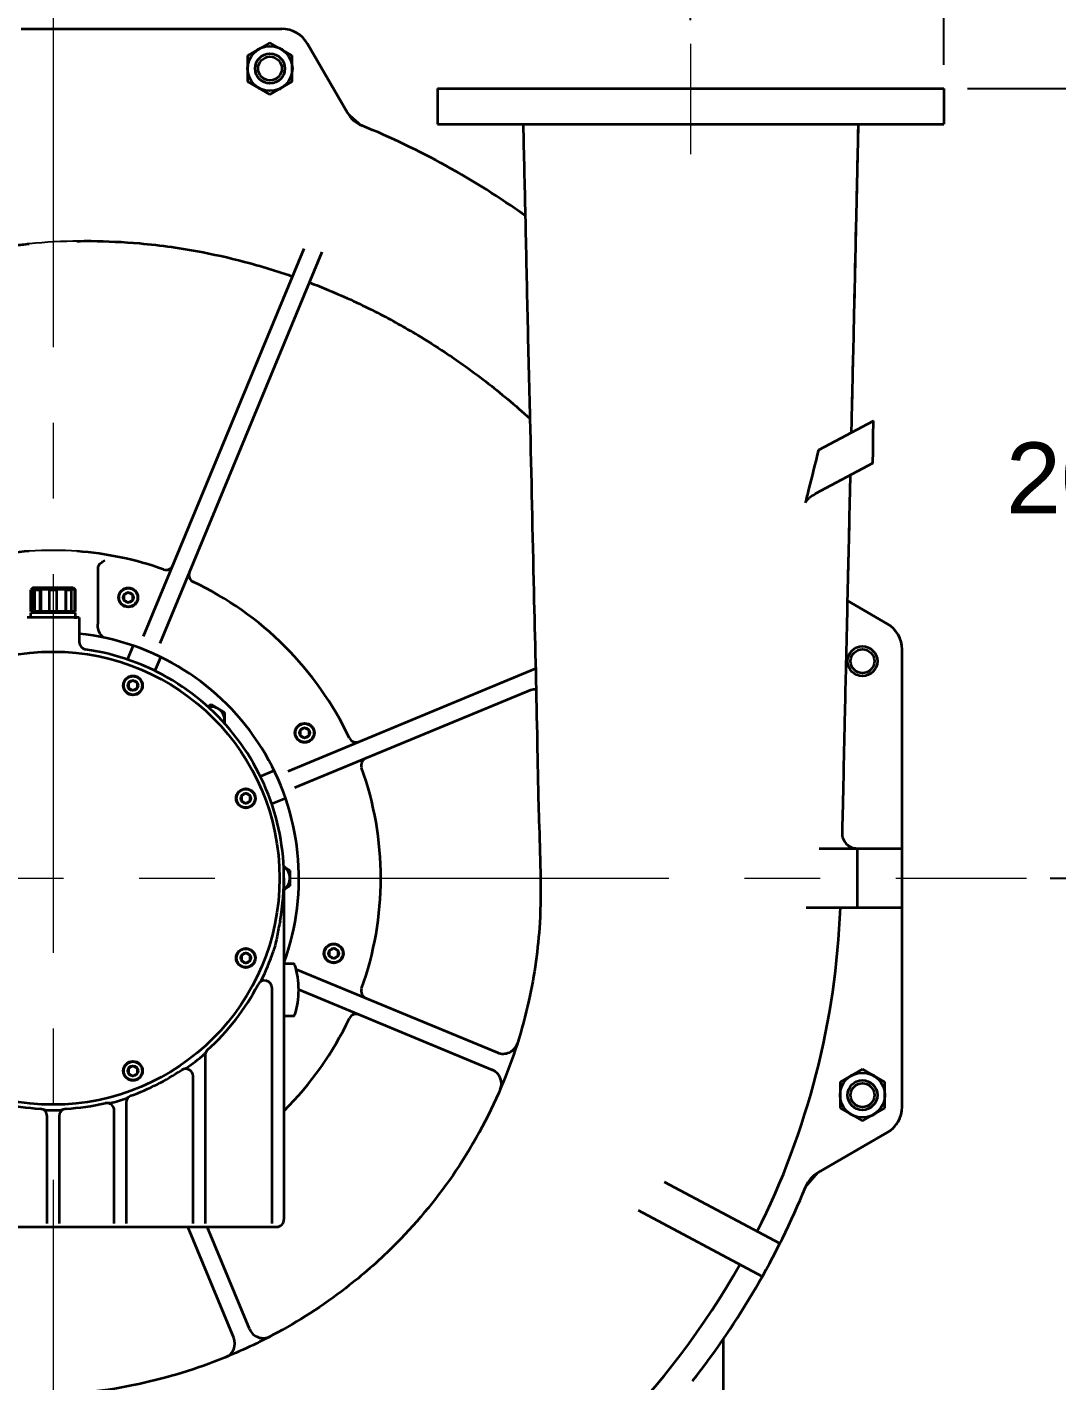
# Model space of a CAD drawing. Header units: inches. Extents: x -403 to 7, y 1 to 290.
# Drawn here: x -85.91 to -58.68, y 225.93 to 261.7 of the extents above; entities that cross this region are included whole.
import ezdxf

# ---------------------------------------------------------------- set-up
doc = ezdxf.new("R2010")
doc.units = ezdxf.units.IN
doc.header["$MEASUREMENT"] = 0
doc.linetypes.add('点画线', pattern=[16, 10, -2, 2, -2])
doc.layers.add('中心线层', color=1, linetype='点画线', lineweight=18)
doc.layers.add('粗实线层', color=7, linetype='Continuous', lineweight=35)
doc.styles.get("Standard").update_dxf_attribs({"font": 'arial.ttf'})
doc.dimstyles.new('STANDARD 2 PLCS', dxfattribs={"dimtxt": 0.125, "dimasz": 0.18, "dimexe": 0.18, "dimexo": 0.0625, "dimgap": 0.09, "dimtad": 0, "dimtih": 1, "dimtoh": 1, "dimzin": 4, "dimdsep": 46, "dimtxsty": 'Standard', "dimcen": 0.09, "dimaunit": 1, "dimadec": 0, "dimazin": 1, "dimtfac": 1, "dimtofl": 0, "dimtmove": 1, "dimatfit": 3, "dimfxl": 1, "dimtolj": 1, "dimtzin": 4, "dimarcsym": 0})

# ---------------------------------------------------------------- blocks, each defined once
blk = doc.blocks.new('*D159')
at = {"color": 0, "lineweight": -2, "transparency": 16777216}
for p, q in [((-85.216, 263.864), (-85.216, 267.14)), ((-68.366, 261.879), (-68.366, 267.14)), ((-82.716, 265.34), (-80.834, 265.34)), ((-70.866, 265.34), (-72.869, 265.34))]:
    blk.add_line(p, q, dxfattribs=at)
at = {"color": 0, "transparency": 16777216}
for points in [[(-82.716, 265.756), (-82.716, 264.923), (-85.216, 265.34)], [(-70.866, 265.756), (-70.866, 264.923), (-68.366, 265.34)]]:
    blk.add_solid(points, dxfattribs=at)
at = {"layer": 'Defpoints', "color": 0, "transparency": 16777216}
for p in [(-85.216, 265.34), (-85.216, 263.239), (-68.366, 261.254)]:
    blk.add_point(p, dxfattribs=at)
at = {"color": 0, "transparency": 16777216, "insert": (-76.851, 265.34), "char_height": 1.875, "attachment_point": 5}
blk.add_mtext('\\A1;16.85', dxfattribs=at)
blk = doc.blocks.new('*D161')
at = {"color": 0, "lineweight": -2, "transparency": 16777216}
for p, q in [((-61.048, 260.077), (-54.956, 260.077)), ((-56.756, 257.577), (-56.756, 251.63)), ((-56.756, 241.711), (-56.756, 247.916)), ((-58.867, 239.211), (-54.956, 239.211))]:
    blk.add_line(p, q, dxfattribs=at)
at = {"color": 0, "transparency": 16777216}
for points in [[(-57.172, 257.577), (-56.339, 257.577), (-56.756, 260.077)], [(-57.172, 241.711), (-56.339, 241.711), (-56.756, 239.211)]]:
    blk.add_solid(points, dxfattribs=at)
at = {"layer": 'Defpoints', "color": 0, "transparency": 16777216}
for p in [(-61.673, 260.077), (-56.756, 260.077), (-59.492, 239.211)]:
    blk.add_point(p, dxfattribs=at)
at = {"color": 0, "transparency": 16777216, "insert": (-56.756, 249.773), "char_height": 1.875, "attachment_point": 5}
blk.add_mtext('\\A1;20.87', dxfattribs=at)
blk = doc.blocks.new('*D162')
at = {"color": 0, "lineweight": -2, "transparency": 16777216}
for p, q in [((-107.657, 245.877), (-107.657, 272.452)), ((-61.673, 260.702), (-61.673, 272.452)), ((-105.157, 270.652), (-88.011, 270.652)), ((-64.173, 270.652), (-79.805, 270.652))]:
    blk.add_line(p, q, dxfattribs=at)
at = {"color": 0, "transparency": 16777216}
for points in [[(-105.157, 271.068), (-105.157, 270.235), (-107.657, 270.652)], [(-64.173, 271.068), (-64.173, 270.235), (-61.673, 270.652)]]:
    blk.add_solid(points, dxfattribs=at)
at = {"layer": 'Defpoints', "color": 0, "transparency": 16777216}
for p in [(-61.673, 270.652), (-61.673, 260.077), (-107.657, 245.252)]:
    blk.add_point(p, dxfattribs=at)
at = {"color": 0, "transparency": 16777216, "insert": (-83.908, 270.652), "char_height": 1.875, "attachment_point": 5}
blk.add_mtext('\\A1;45.98', dxfattribs=at)

msp = doc.modelspace()

# ---------------------------------------------------------------- linework, layer by layer
for p, q in [((-78.896, 261.601), (-78.922, 261.61)), ((-78.871, 261.591), (-78.896, 261.601)), ((-78.847, 261.58), (-78.871, 261.591)), ((-78.822, 261.569), (-78.847, 261.58)), ((-78.798, 261.556), (-78.822, 261.569)), ((-78.775, 261.543), (-78.798, 261.556)), ((-78.752, 261.529), (-78.775, 261.543)), ((-78.729, 261.514), (-78.752, 261.529)), ((-78.707, 261.498), (-78.729, 261.514)), ((-78.686, 261.482), (-78.707, 261.498)), ((-78.665, 261.465), (-78.686, 261.482)), ((-78.645, 261.447), (-78.665, 261.465)), ((-78.625, 261.428), (-78.645, 261.447)), ((-78.606, 261.409), (-78.625, 261.428)), ((-78.588, 261.389), (-78.606, 261.409)), ((-78.57, 261.369), (-78.588, 261.389)), ((-78.553, 261.348), (-78.57, 261.369)), ((-78.537, 261.326), (-78.553, 261.348)), ((-78.521, 261.304), (-78.537, 261.326)), ((-78.507, 261.281), (-78.521, 261.304)), ((-78.493, 261.258), (-78.507, 261.281)), ((-77.439, 259.433), (-78.493, 261.258)), ((-78.493, 261.258), (-78.493, 261.258)), ((-68.366, 260.077), (-75.059, 260.077)), ((-75.059, 260.077), (-75.059, 260.077)), ((-75.059, 260.077), (-75.059, 259.132)), ((-61.673, 260.077), (-68.366, 260.077)), ((-68.366, 260.077), (-68.366, 260.077)), ((-61.673, 259.132), (-61.673, 260.077)), ((-61.673, 260.077), (-61.673, 260.077)), ((-77.056, 259.098), (-77.439, 259.433)), ((-77.439, 259.433), (-77.43, 259.418)), ((-77.056, 259.098), (-77.439, 259.433)), ((-77.43, 259.418), (-77.421, 259.403)), ((-77.421, 259.403), (-77.411, 259.389)), ((-77.411, 259.389), (-77.402, 259.374)), ((-77.402, 259.374), (-77.392, 259.36)), ((-77.392, 259.36), (-77.381, 259.347)), ((-77.381, 259.347), (-77.371, 259.333)), ((-77.371, 259.333), (-77.36, 259.32)), ((-77.36, 259.32), (-77.348, 259.307)), ((-77.348, 259.307), (-77.337, 259.294)), ((-77.337, 259.294), (-77.325, 259.281)), ((-77.325, 259.281), (-77.313, 259.269)), ((-77.313, 259.269), (-77.301, 259.257)), ((-77.301, 259.257), (-77.288, 259.245)), ((-77.288, 259.245), (-77.275, 259.234)), ((-77.275, 259.234), (-77.262, 259.222)), ((-77.262, 259.222), (-77.249, 259.211)), ((-77.249, 259.211), (-77.235, 259.201)), ((-77.235, 259.201), (-77.221, 259.19)), ((-77.221, 259.19), (-77.207, 259.18)), ((-77.207, 259.18), (-77.193, 259.171)), ((-77.193, 259.171), (-77.178, 259.161)), ((-77.178, 259.161), (-77.164, 259.152)), ((-77.164, 259.152), (-77.149, 259.143)), ((-77.149, 259.143), (-77.134, 259.135)), ((-77.134, 259.135), (-77.118, 259.127)), ((-77.118, 259.127), (-77.103, 259.119)), ((-77.103, 259.119), (-77.087, 259.112)), ((-77.087, 259.112), (-77.072, 259.105)), ((-77.072, 259.105), (-77.056, 259.098)), ((-76.904, 259.035), (-77.056, 259.098)), ((-76.752, 258.971), (-76.904, 259.035)), ((-75.059, 259.132), (-75.059, 259.132)), ((-75.059, 259.132), (-72.794, 259.132)), ((-72.794, 259.132), (-72.794, 259.132)), ((-72.794, 259.132), (-72.792, 259.052)), ((-72.792, 259.052), (-72.79, 258.971)), ((-63.944, 258.861), (-63.938, 259.132)), ((-63.938, 259.132), (-63.938, 259.132)), ((-63.938, 259.132), (-61.673, 259.132)), ((-61.673, 259.132), (-61.673, 259.132)), ((-76.601, 258.905), (-76.752, 258.971)), ((-76.45, 258.838), (-76.601, 258.905)), ((-76.3, 258.771), (-76.45, 258.838)), ((-76.15, 258.702), (-76.3, 258.771)), ((-76.001, 258.632), (-76.15, 258.702)), ((-75.853, 258.561), (-76.001, 258.632)), ((-72.79, 258.971), (-72.788, 258.891)), ((-72.788, 258.891), (-72.786, 258.81)), ((-72.786, 258.81), (-72.784, 258.729)), ((-72.784, 258.729), (-72.782, 258.649)), ((-72.782, 258.649), (-72.78, 258.568)), ((-63.95, 258.589), (-63.944, 258.861)), ((-75.705, 258.488), (-75.853, 258.561)), ((-75.557, 258.415), (-75.705, 258.488)), ((-75.41, 258.34), (-75.557, 258.415)), ((-75.264, 258.264), (-75.41, 258.34)), ((-75.118, 258.188), (-75.264, 258.264)), ((-72.78, 258.568), (-72.779, 258.488)), ((-72.779, 258.488), (-72.777, 258.407)), ((-72.777, 258.407), (-72.775, 258.326)), ((-72.775, 258.326), (-72.773, 258.246)), ((-63.962, 258.046), (-63.956, 258.317)), ((-63.956, 258.317), (-63.95, 258.589)), ((-74.973, 258.11), (-75.118, 258.188)), ((-74.828, 258.031), (-74.973, 258.11)), ((-74.684, 257.95), (-74.828, 258.031)), ((-74.541, 257.869), (-74.684, 257.95)), ((-72.773, 258.246), (-72.771, 258.165)), ((-72.771, 258.165), (-72.769, 258.085)), ((-72.769, 258.085), (-72.767, 258.004)), ((-72.767, 258.004), (-72.765, 257.924)), ((-72.765, 257.924), (-72.764, 257.843)), ((-63.968, 257.774), (-63.962, 258.046)), ((-74.398, 257.787), (-74.541, 257.869)), ((-74.256, 257.703), (-74.398, 257.787)), ((-74.115, 257.619), (-74.256, 257.703)), ((-73.974, 257.533), (-74.115, 257.619)), ((-72.764, 257.843), (-72.762, 257.762)), ((-72.762, 257.762), (-72.76, 257.682)), ((-72.76, 257.682), (-72.758, 257.601)), ((-72.758, 257.601), (-72.756, 257.521)), ((-63.974, 257.503), (-63.968, 257.774)), ((-73.834, 257.446), (-73.974, 257.533)), ((-73.695, 257.359), (-73.834, 257.446)), ((-73.556, 257.27), (-73.695, 257.359)), ((-73.418, 257.18), (-73.556, 257.27)), ((-72.756, 257.521), (-72.754, 257.44)), ((-72.754, 257.44), (-72.753, 257.359)), ((-72.753, 257.359), (-72.751, 257.279)), ((-72.751, 257.279), (-72.749, 257.198)), ((-72.749, 257.198), (-72.747, 257.118)), ((-63.986, 256.959), (-63.98, 257.231)), ((-63.98, 257.231), (-63.974, 257.503)), ((-73.281, 257.089), (-73.418, 257.18)), ((-73.144, 256.997), (-73.281, 257.089)), ((-73.008, 256.904), (-73.144, 256.997)), ((-72.873, 256.81), (-73.008, 256.904)), ((-72.747, 257.118), (-72.745, 257.037)), ((-72.745, 257.037), (-72.744, 256.957)), ((-72.744, 256.957), (-72.742, 256.876)), ((-72.742, 256.876), (-72.74, 256.795)), ((-63.992, 256.688), (-63.986, 256.959)), ((-72.738, 256.715), (-72.873, 256.81)), ((-72.74, 256.795), (-72.738, 256.715)), ((-72.738, 256.715), (-72.738, 256.715)), ((-63.998, 256.416), (-63.992, 256.688)), ((-64.01, 255.873), (-64.004, 256.145)), ((-64.004, 256.145), (-63.998, 256.416)), ((-64.016, 255.601), (-64.01, 255.873)), ((-64.022, 255.33), (-64.016, 255.601)), ((-64.035, 254.787), (-64.028, 255.058)), ((-64.028, 255.058), (-64.022, 255.33)), ((-64.041, 254.515), (-64.035, 254.787)), ((-64.047, 254.243), (-64.041, 254.515)), ((-64.059, 253.7), (-64.053, 253.972)), ((-64.053, 253.972), (-64.047, 254.243)), ((-64.065, 253.429), (-64.059, 253.7)), ((-64.072, 253.157), (-64.065, 253.429)), ((-64.078, 252.886), (-64.072, 253.157)), ((-64.09, 252.342), (-64.084, 252.614)), ((-64.084, 252.614), (-64.078, 252.886)), ((-64.097, 252.071), (-64.09, 252.342)), ((-64.103, 251.799), (-64.097, 252.071)), ((-64.116, 251.256), (-64.109, 251.528)), ((-64.109, 251.528), (-64.103, 251.799)), ((-63.534, 251.297), (-64.122, 250.984)), ((-64.122, 250.984), (-64.116, 251.256)), ((-63.541, 250.878), (-63.534, 251.297)), ((-63.534, 251.297), (-63.534, 251.297)), ((-64.122, 250.984), (-64.122, 250.984)), ((-63.545, 250.502), (-63.541, 250.878)), ((-63.541, 250.878), (-63.541, 250.878)), ((-63.546, 250.176), (-63.545, 250.502)), ((-63.545, 250.502), (-63.545, 250.502)), ((-64.148, 249.856), (-63.546, 250.176)), ((-63.546, 250.176), (-63.546, 250.176)), ((-64.153, 249.635), (-64.151, 249.745)), ((-64.151, 249.745), (-64.148, 249.856)), ((-64.148, 249.856), (-64.148, 249.856)), ((-64.161, 249.304), (-64.159, 249.414)), ((-64.159, 249.414), (-64.156, 249.524)), ((-64.156, 249.524), (-64.153, 249.635)), ((-64.171, 248.862), (-64.169, 248.972)), ((-64.169, 248.972), (-64.166, 249.083)), ((-64.166, 249.083), (-64.164, 249.193)), ((-64.164, 249.193), (-64.161, 249.304)), ((-64.179, 248.531), (-64.176, 248.641)), ((-64.176, 248.641), (-64.174, 248.752)), ((-64.174, 248.752), (-64.171, 248.862)), ((-64.187, 248.2), (-64.184, 248.31)), ((-64.184, 248.31), (-64.181, 248.421)), ((-64.181, 248.421), (-64.179, 248.531)), ((-64.194, 247.869), (-64.192, 247.979)), ((-64.192, 247.979), (-64.189, 248.089)), ((-64.189, 248.089), (-64.187, 248.2)), ((-64.204, 247.427), (-64.202, 247.537)), ((-64.202, 247.537), (-64.199, 247.648)), ((-64.199, 247.648), (-64.197, 247.758)), ((-64.197, 247.758), (-64.194, 247.869)), ((-64.212, 247.096), (-64.209, 247.206)), ((-64.209, 247.206), (-64.207, 247.317)), ((-64.207, 247.317), (-64.204, 247.427)), ((-64.219, 246.765), (-64.217, 246.875)), ((-64.217, 246.875), (-64.214, 246.985)), ((-64.214, 246.985), (-64.212, 247.096)), ((-64.225, 246.544), (-64.222, 246.654)), ((-63.169, 245.934), (-64.225, 246.544)), ((-64.225, 246.544), (-64.225, 246.544)), ((-64.222, 246.654), (-64.219, 246.765)), ((-63.145, 245.92), (-63.169, 245.934)), ((-63.169, 245.934), (-63.169, 245.934)), ((-63.122, 245.905), (-63.145, 245.92)), ((-63.1, 245.89), (-63.122, 245.905)), ((-63.078, 245.873), (-63.1, 245.89)), ((-63.056, 245.856), (-63.078, 245.873)), ((-63.036, 245.838), (-63.056, 245.856)), ((-63.016, 245.819), (-63.036, 245.838)), ((-62.996, 245.799), (-63.016, 245.819)), ((-62.977, 245.779), (-62.996, 245.799)), ((-62.959, 245.759), (-62.977, 245.779)), ((-62.942, 245.737), (-62.959, 245.759)), ((-62.926, 245.715), (-62.942, 245.737)), ((-62.91, 245.693), (-62.926, 245.715)), ((-62.895, 245.67), (-62.91, 245.693)), ((-62.881, 245.646), (-62.895, 245.67)), ((-62.867, 245.622), (-62.881, 245.646)), ((-62.855, 245.598), (-62.867, 245.622)), ((-62.843, 245.573), (-62.855, 245.598)), ((-62.833, 245.547), (-62.843, 245.573)), ((-62.823, 245.522), (-62.833, 245.547)), ((-62.814, 245.496), (-62.823, 245.522)), ((-62.806, 245.47), (-62.814, 245.496)), ((-62.799, 245.443), (-62.806, 245.47)), ((-62.792, 245.416), (-62.799, 245.443)), ((-62.787, 245.389), (-62.792, 245.416)), ((-62.783, 245.362), (-62.787, 245.389)), ((-62.779, 245.335), (-62.783, 245.362)), ((-62.777, 245.307), (-62.779, 245.335)), ((-62.776, 245.28), (-62.777, 245.307)), ((-62.775, 245.252), (-62.776, 245.28)), ((-62.775, 242.327), (-62.775, 245.252)), ((-62.775, 245.252), (-62.775, 245.252)), ((-62.775, 239.998), (-62.775, 242.327)), ((-62.775, 242.327), (-62.775, 242.327)), ((-62.775, 238.424), (-62.775, 239.998)), ((-62.775, 233.17), (-62.775, 238.424)), ((-62.775, 238.424), (-62.775, 238.424)), ((-62.843, 232.849), (-62.833, 232.875)), ((-62.833, 232.875), (-62.823, 232.9)), ((-62.823, 232.9), (-62.814, 232.926)), ((-62.814, 232.926), (-62.806, 232.953)), ((-62.806, 232.953), (-62.799, 232.979)), ((-62.799, 232.979), (-62.792, 233.006)), ((-62.792, 233.006), (-62.787, 233.033)), ((-62.787, 233.033), (-62.783, 233.06)), ((-62.783, 233.06), (-62.779, 233.087)), ((-62.779, 233.087), (-62.777, 233.115)), ((-62.777, 233.115), (-62.776, 233.142)), ((-62.776, 233.142), (-62.775, 233.17)), ((-62.775, 233.17), (-62.775, 233.17)), ((-63.145, 232.502), (-63.122, 232.517)), ((-63.122, 232.517), (-63.1, 232.533)), ((-63.1, 232.533), (-63.078, 232.549)), ((-63.078, 232.549), (-63.056, 232.566)), ((-63.056, 232.566), (-63.036, 232.584)), ((-63.036, 232.584), (-63.016, 232.603)), ((-63.016, 232.603), (-62.996, 232.623)), ((-62.996, 232.623), (-62.977, 232.643)), ((-62.977, 232.643), (-62.959, 232.663)), ((-62.959, 232.663), (-62.942, 232.685)), ((-62.942, 232.685), (-62.926, 232.707)), ((-62.926, 232.707), (-62.91, 232.729)), ((-62.91, 232.729), (-62.895, 232.752)), ((-62.895, 232.752), (-62.881, 232.776)), ((-62.881, 232.776), (-62.867, 232.8)), ((-62.867, 232.8), (-62.855, 232.824)), ((-62.855, 232.824), (-62.843, 232.849)), ((-64.994, 231.434), (-63.169, 232.488)), ((-63.169, 232.488), (-63.145, 232.502)), ((-63.169, 232.488), (-63.169, 232.488)), ((-65.329, 231.051), (-64.994, 231.434)), ((-65.329, 231.051), (-64.994, 231.434)), ((-65.315, 231.082), (-65.322, 231.067)), ((-65.308, 231.098), (-65.315, 231.082)), ((-65.3, 231.113), (-65.308, 231.098)), ((-65.292, 231.129), (-65.3, 231.113)), ((-65.284, 231.144), (-65.292, 231.129)), ((-65.275, 231.159), (-65.284, 231.144)), ((-65.266, 231.173), (-65.275, 231.159)), ((-65.256, 231.188), (-65.266, 231.173)), ((-65.247, 231.202), (-65.256, 231.188)), ((-65.237, 231.216), (-65.247, 231.202)), ((-65.226, 231.23), (-65.237, 231.216)), ((-65.216, 231.243), (-65.226, 231.23)), ((-65.205, 231.257), (-65.216, 231.243)), ((-65.194, 231.27), (-65.205, 231.257)), ((-65.182, 231.283), (-65.194, 231.27)), ((-65.17, 231.295), (-65.182, 231.283)), ((-65.158, 231.308), (-65.17, 231.295)), ((-65.146, 231.32), (-65.158, 231.308)), ((-65.133, 231.332), (-65.146, 231.32)), ((-65.121, 231.343), (-65.133, 231.332)), ((-65.107, 231.354), (-65.121, 231.343)), ((-65.094, 231.365), (-65.107, 231.354)), ((-65.081, 231.376), (-65.094, 231.365)), ((-65.067, 231.387), (-65.081, 231.376)), ((-65.053, 231.397), (-65.067, 231.387)), ((-65.038, 231.406), (-65.053, 231.397)), ((-65.024, 231.416), (-65.038, 231.406)), ((-65.009, 231.425), (-65.024, 231.416)), ((-64.994, 231.434), (-65.009, 231.425)), ((-65.478, 230.697), (-65.456, 230.748)), ((-65.456, 230.748), (-65.435, 230.798)), ((-65.435, 230.798), (-65.413, 230.848)), ((-65.413, 230.848), (-65.392, 230.899)), ((-65.392, 230.899), (-65.371, 230.949)), ((-65.371, 230.949), (-65.35, 231)), ((-65.35, 231), (-65.329, 231.051)), ((-65.322, 231.067), (-65.329, 231.051)), ((-65.633, 230.347), (-65.61, 230.397)), ((-65.61, 230.397), (-65.588, 230.447)), ((-65.588, 230.447), (-65.566, 230.497)), ((-65.566, 230.497), (-65.543, 230.547)), ((-65.543, 230.547), (-65.521, 230.597)), ((-65.521, 230.597), (-65.5, 230.647)), ((-65.5, 230.647), (-65.478, 230.697)), ((-65.794, 229.999), (-65.771, 230.049)), ((-65.771, 230.049), (-65.747, 230.098)), ((-65.747, 230.098), (-65.724, 230.148)), ((-65.724, 230.148), (-65.701, 230.198)), ((-65.701, 230.198), (-65.678, 230.247)), ((-65.678, 230.247), (-65.655, 230.297)), ((-65.655, 230.297), (-65.633, 230.347)), ((-65.986, 229.605), (-65.961, 229.654)), ((-65.961, 229.654), (-65.937, 229.703)), ((-65.937, 229.703), (-65.913, 229.753)), ((-65.913, 229.753), (-65.889, 229.802)), ((-65.889, 229.802), (-65.865, 229.851)), ((-65.865, 229.851), (-65.841, 229.9)), ((-65.841, 229.9), (-65.817, 229.95)), ((-65.817, 229.95), (-65.794, 229.999)), ((-66.16, 229.264), (-66.145, 229.293)), ((-66.145, 229.293), (-66.129, 229.323)), ((-66.129, 229.323), (-66.114, 229.352)), ((-66.114, 229.352), (-66.099, 229.381)), ((-66.099, 229.381), (-66.084, 229.41)), ((-66.084, 229.41), (-66.069, 229.439)), ((-66.069, 229.439), (-66.055, 229.469)), ((-66.055, 229.469), (-66.04, 229.498)), ((-66.04, 229.498), (-66.025, 229.527)), ((-66.025, 229.527), (-66.01, 229.556)), ((-66.01, 229.556), (-65.986, 229.605)), ((-66.01, 229.556), (-66.01, 229.556)), ((-66.345, 228.917), (-66.329, 228.946)), ((-66.329, 228.946), (-66.314, 228.975)), ((-66.314, 228.975), (-66.298, 229.004)), ((-66.298, 229.004), (-66.283, 229.032)), ((-66.283, 229.032), (-66.267, 229.061)), ((-66.267, 229.061), (-66.252, 229.09)), ((-66.252, 229.09), (-66.236, 229.119)), ((-66.236, 229.119), (-66.221, 229.148)), ((-66.221, 229.148), (-66.206, 229.177)), ((-66.206, 229.177), (-66.19, 229.206)), ((-66.19, 229.206), (-66.175, 229.235)), ((-66.175, 229.235), (-66.16, 229.264)), ((-66.568, 228.518), (-66.536, 228.575)), ((-66.536, 228.575), (-66.504, 228.631)), ((-66.504, 228.631), (-66.472, 228.687)), ((-66.472, 228.687), (-66.456, 228.716)), ((-66.472, 228.687), (-66.472, 228.687)), ((-66.456, 228.716), (-66.44, 228.745)), ((-66.44, 228.745), (-66.424, 228.773)), ((-66.424, 228.773), (-66.408, 228.802)), ((-66.408, 228.802), (-66.392, 228.831)), ((-66.392, 228.831), (-66.377, 228.859)), ((-66.377, 228.859), (-66.361, 228.888)), ((-66.361, 228.888), (-66.345, 228.917)), ((-66.765, 228.183), (-66.732, 228.238)), ((-66.732, 228.238), (-66.699, 228.294)), ((-66.699, 228.294), (-66.666, 228.35)), ((-66.666, 228.35), (-66.633, 228.406)), ((-66.633, 228.406), (-66.601, 228.462)), ((-66.601, 228.462), (-66.568, 228.518)), ((-66.967, 227.851), (-66.933, 227.906)), ((-66.933, 227.906), (-66.899, 227.961)), ((-66.899, 227.961), (-66.865, 228.016)), ((-66.865, 228.016), (-66.832, 228.072)), ((-66.832, 228.072), (-66.798, 228.127)), ((-66.798, 228.127), (-66.765, 228.183)), ((-67.211, 227.468), (-67.176, 227.522)), ((-67.176, 227.522), (-67.141, 227.577)), ((-67.141, 227.577), (-67.106, 227.631)), ((-67.106, 227.631), (-67.071, 227.686)), ((-67.071, 227.686), (-67.036, 227.741)), ((-67.036, 227.741), (-67.002, 227.796)), ((-67.002, 227.796), (-66.967, 227.851)), ((-67.463, 227.091), (-67.426, 227.144)), ((-67.426, 227.144), (-67.39, 227.198)), ((-67.39, 227.198), (-67.354, 227.252)), ((-67.354, 227.252), (-67.318, 227.306)), ((-67.318, 227.306), (-67.282, 227.36)), ((-67.282, 227.36), (-67.247, 227.414)), ((-67.247, 227.414), (-67.211, 227.468)), ((-67.5, 227.037), (-67.463, 227.091)), ((-67.5, 216.18), (-67.5, 227.037)), ((-67.5, 227.037), (-67.5, 227.037))]:
    msp.add_line(p, q)
for centre, radius, start, end in [((-84.325, 240.469), 15.577, 90.7433, 95.6044), ((-85.216, 239.211), 8.661, 85.7267, 94.1712)]:
    msp.add_arc(centre, radius, start, end)
at = {"layer": '中心线层'}
for p, q in [((-85.216, 263.239), (-85.216, 213.3)), ((-68.366, 261.254), (-68.366, 258.342)), ((-110.94, 239.211), (-59.492, 239.211))]:
    msp.add_line(p, q, dxfattribs=at)
at = {"layer": '粗实线层'}
for p, q in [((-86.063, 261.652), (-79.175, 261.652)), ((-79.484, 261.284), (-80.075, 260.943)), ((-78.894, 260.943), (-79.484, 261.284)), ((-77.439, 259.433), (-78.493, 261.258)), ((-80.075, 260.943), (-80.075, 260.261)), ((-78.894, 260.261), (-78.894, 260.943)), ((-80.075, 260.602), (-80.079, 260.602)), ((-80.075, 260.261), (-79.484, 259.92)), ((-79.484, 259.92), (-78.894, 260.261)), ((-75.059, 260.077), (-75.059, 259.132)), ((-75.059, 260.077), (-61.673, 260.077)), ((-61.673, 260.077), (-61.673, 259.132)), ((-75.059, 259.132), (-61.673, 259.132)), ((-82.824, 245.603), (-78.582, 255.844)), ((-82.388, 245.422), (-78.105, 255.762)), ((-64.977, 250.53), (-63.534, 251.297)), ((-63.546, 250.176), (-65.076, 249.363)), ((-84.035, 247.4), (-84.035, 245.918)), ((-85.748, 246.888), (-85.807, 246.829)), ((-85.807, 246.258), (-85.807, 246.829)), ((-85.807, 246.829), (-85.798, 246.829)), ((-85.778, 246.849), (-85.798, 246.829)), ((-85.798, 246.258), (-85.798, 246.829)), ((-85.778, 246.849), (-85.778, 246.258)), ((-85.778, 246.849), (-85.683, 246.849)), ((-85.748, 246.888), (-84.685, 246.888)), ((-85.697, 246.829), (-85.683, 246.849)), ((-85.697, 246.258), (-85.697, 246.829)), ((-85.697, 246.829), (-85.558, 246.829)), ((-85.544, 246.849), (-85.558, 246.829)), ((-85.558, 246.258), (-85.558, 246.829)), ((-85.544, 246.849), (-85.544, 246.258)), ((-85.544, 246.849), (-85.315, 246.849)), ((-85.315, 246.258), (-85.315, 246.849)), ((-85.315, 246.829), (-85.118, 246.829)), ((-85.118, 246.258), (-85.118, 246.849)), ((-85.118, 246.849), (-84.888, 246.849)), ((-84.888, 246.849), (-84.888, 246.258)), ((-84.874, 246.829), (-84.888, 246.849)), ((-84.874, 246.258), (-84.874, 246.829)), ((-84.874, 246.829), (-84.735, 246.829)), ((-84.749, 246.849), (-84.654, 246.849)), ((-84.749, 246.849), (-84.735, 246.829)), ((-84.735, 246.258), (-84.735, 246.829)), ((-84.685, 246.888), (-84.626, 246.829)), ((-84.654, 246.849), (-84.654, 246.258)), ((-84.634, 246.829), (-84.654, 246.849)), ((-84.634, 246.258), (-84.634, 246.829)), ((-84.634, 246.829), (-84.626, 246.829)), ((-84.626, 246.258), (-84.626, 246.829)), ((-83.229, 246.762), (-83.346, 246.694)), ((-83.346, 246.694), (-83.346, 246.559)), ((-83.346, 246.559), (-83.229, 246.492)), ((-83.112, 246.694), (-83.229, 246.762)), ((-83.229, 246.492), (-83.112, 246.559)), ((-83.112, 246.559), (-83.112, 246.694)), ((-64.225, 246.544), (-63.169, 245.934)), ((-84.527, 246.101), (-85.905, 246.101)), ((-85.773, 246.101), (-85.846, 246.101)), ((-84.626, 246.258), (-85.807, 246.258)), ((-85.807, 246.101), (-85.807, 246.219)), ((-84.626, 246.219), (-85.807, 246.219)), ((-85.767, 246.219), (-85.767, 246.258)), ((-85.143, 246.101), (-85.29, 246.101)), ((-84.665, 246.219), (-84.665, 246.258)), ((-84.66, 246.101), (-84.586, 246.101)), ((-84.626, 246.101), (-84.626, 246.219)), ((-84.527, 246.101), (-84.527, 245.448)), ((-83.253, 244.98), (-83.098, 245.352)), ((-82.526, 244.677), (-82.371, 245.051)), ((-62.775, 233.17), (-62.775, 245.252)), ((-79.005, 242.039), (-72.466, 244.748)), ((-83.107, 244.438), (-83.224, 244.371)), ((-83.224, 244.371), (-83.224, 244.236)), ((-82.99, 244.371), (-83.107, 244.438)), ((-82.99, 244.236), (-82.99, 244.371)), ((-83.224, 244.236), (-83.107, 244.168)), ((-83.107, 244.168), (-82.99, 244.236)), ((-78.824, 241.603), (-72.591, 244.185)), ((-81.137, 243.74), (-81.04, 243.796)), ((-81.04, 243.796), (-80.686, 243.591)), ((-80.686, 243.591), (-80.686, 243.289)), ((-78.568, 243.185), (-78.684, 243.117)), ((-78.684, 243.117), (-78.684, 242.982)), ((-78.684, 242.982), (-78.568, 242.915)), ((-78.451, 243.117), (-78.568, 243.185)), ((-78.568, 242.915), (-78.451, 242.982)), ((-78.451, 242.982), (-78.451, 243.117)), ((-79.75, 241.901), (-79.376, 242.056)), ((-80.124, 241.455), (-80.241, 241.388)), ((-80.007, 241.388), (-80.124, 241.455)), ((-80.241, 241.388), (-80.241, 241.253)), ((-80.241, 241.253), (-80.124, 241.185)), ((-80.124, 241.185), (-80.007, 241.253)), ((-80.007, 241.253), (-80.007, 241.388)), ((-79.452, 241.172), (-79.075, 241.329)), ((-64.968, 239.998), (-62.775, 239.998)), ((-63.956, 238.424), (-63.956, 239.998)), ((-79.133, 239.518), (-78.956, 239.416)), ((-78.956, 239.416), (-78.956, 239.006)), ((-79.114, 239.211), (-79.114, 230.195)), ((-78.956, 239.006), (-79.114, 238.916)), ((-62.775, 238.424), (-65.309, 238.424)), ((-80.124, 237.237), (-80.241, 237.169)), ((-80.241, 237.169), (-80.241, 237.034)), ((-80.007, 237.169), (-80.124, 237.237)), ((-80.007, 237.034), (-80.007, 237.169)), ((-77.801, 237.359), (-77.918, 237.292)), ((-77.918, 237.292), (-77.918, 237.157)), ((-77.684, 237.292), (-77.801, 237.359)), ((-77.684, 237.157), (-77.684, 237.292)), ((-80.241, 237.034), (-80.124, 236.967)), ((-80.124, 236.967), (-80.007, 237.034)), ((-78.867, 236.947), (-79.114, 236.947)), ((-78.798, 236.808), (-73.473, 234.603)), ((-77.918, 237.157), (-77.801, 237.089)), ((-77.801, 237.089), (-77.684, 237.157)), ((-79.429, 230.085), (-79.429, 236.308)), ((-78.726, 236.267), (-73.612, 234.149)), ((-78.867, 235.569), (-79.114, 235.569)), ((-81.2, 234.528), (-81.2, 230.085)), ((-83.107, 234.254), (-83.224, 234.186)), ((-83.224, 234.186), (-83.224, 234.051)), ((-83.224, 234.051), (-83.107, 233.984)), ((-82.99, 234.186), (-83.107, 234.254)), ((-83.107, 233.984), (-82.99, 234.051)), ((-82.99, 234.051), (-82.99, 234.186)), ((-81.515, 230.085), (-81.515, 233.976)), ((-63.825, 234.161), (-64.416, 233.82)), ((-63.235, 233.82), (-63.825, 234.161)), ((-64.416, 233.82), (-64.416, 233.138)), ((-63.235, 233.138), (-63.235, 233.82)), ((-83.287, 233.281), (-83.287, 230.085)), ((-64.416, 233.479), (-64.42, 233.479)), ((-85.374, 230.085), (-85.374, 232.922)), ((-85.059, 232.922), (-85.059, 230.085)), ((-83.602, 230.085), (-83.602, 233.073)), ((-64.416, 233.138), (-63.825, 232.797)), ((-63.825, 232.797), (-63.235, 233.138)), ((-64.994, 231.434), (-63.169, 232.488)), ((-66.01, 229.556), (-69.06, 231.178)), ((-66.472, 228.687), (-69.744, 230.427)), ((-91.122, 229.998), (-79.311, 229.998)), ((-80.442, 227.069), (-81.656, 229.998)), ((-80.027, 227.301), (-81.144, 229.998)), ((-67.5, 214.605), (-67.5, 227.037))]:
    msp.add_line(p, q, dxfattribs=at)
msp.add_lwpolyline([(-63.546, 250.176), (-63.545, 250.502), (-63.541, 250.878), (-63.534, 251.297)], dxfattribs=at)
for centre, radius in [((-79.484, 260.602), 0.591), ((-79.484, 260.602), 0.394), ((-79.484, 260.602), 0.315), ((-83.229, 246.627), 0.256), ((-83.229, 246.627), 0.244), ((-83.229, 246.627), 0.135), ((-85.216, 239.211), 5.984), ((-63.825, 244.943), 0.394), ((-63.825, 244.943), 0.315), ((-83.107, 244.303), 0.256), ((-83.107, 244.303), 0.244), ((-83.107, 244.303), 0.135), ((-78.568, 243.05), 0.256), ((-78.568, 243.05), 0.244), ((-78.568, 243.05), 0.135), ((-80.124, 241.32), 0.256), ((-80.124, 241.32), 0.244), ((-80.124, 241.32), 0.135), ((-80.124, 237.102), 0.256), ((-80.124, 237.102), 0.244), ((-80.124, 237.102), 0.135), ((-77.801, 237.224), 0.256), ((-77.801, 237.224), 0.244), ((-77.801, 237.224), 0.135), ((-83.107, 234.119), 0.256), ((-83.107, 234.119), 0.244), ((-83.107, 234.119), 0.135), ((-63.825, 233.479), 0.591), ((-63.825, 233.479), 0.394), ((-63.825, 233.479), 0.315)]:
    msp.add_circle(centre, radius, dxfattribs=at)
for centre, radius, start, end in [((-79.175, 260.865), 0.787, 30, 90), ((-79.484, 260.602), 0.594, 114.0336, 125.5121), ((-79.484, 260.602), 0.594, 54.4927, 65.5324), ((-79.484, 260.602), 0.594, 173.4459, 185.3319), ((-79.484, 260.602), 0.594, 354.4739, 5.9466), ((-79.484, 260.602), 0.594, 234.6231, 246.177), ((-79.484, 260.602), 0.594, 293.5051, 305.296), ((-76.757, 259.826), 0.787, 210, 247.6899), ((-85.216, 239.211), 21.496, 54.516, 67.6898), ((-85.216, 239.211), 8.661, 94.1712, 108.1669), ((-85.216, 239.211), 8.661, 70.3022, 85.8283), ((-82.23, 247.551), 0.197, 250.3022, 337.5001), ((-81.43, 247.219), 0.197, 157.5, 244.6978), ((-85.216, 239.211), 8.661, 25.3022, 64.6978), ((-63.563, 245.252), 0.787, 0, 60), ((-85.216, 239.211), 6.496, 339.95, 83.9117), ((-84.33, 245.448), 0.197, 179.9998, 261.9164), ((-85.216, 239.211), 6.102, 349.3758, 81.916), ((-81.04, 243.387), 0.354, 345.8628, 104.1748), ((-81.04, 243.387), 0.362, 348.2276, 11.7286), ((-77.208, 242.997), 0.197, 205.3022, 292.5001), ((-76.876, 242.197), 0.197, 112.5, 199.6978), ((-85.216, 239.211), 8.661, 340.3022, 19.6978), ((-63.969, 240.392), 0.394, 178.7238, 270), ((-79.311, 239.211), 0.362, 48.6732, 60.9392), ((-79.311, 239.211), 0.354, 303.8681, 60), ((-79.311, 239.211), 0.362, 302.9727, 311.4683), ((-85.216, 239.211), 20.823, 333.3543, 357.8329), ((-85.216, 239.211), 6.132, 333.7775, 341.6893), ((-78.867, 236.908), 0.0394, 17.7916, 90), ((-80.891, 236.258), 2.165, 342.2084, 17.7916), ((-79.626, 236.308), 0.197, 0, 151.8708), ((-85.216, 239.211), 6.102, 311.953, 332.583), ((-76.876, 236.225), 0.197, 160.3022, 247.5001), ((-85.216, 239.211), 8.661, 314.8075, 334.6978), ((-78.867, 235.609), 0.0394, 270, 342.2084), ((-77.208, 235.425), 0.197, 67.5, 154.6978), ((-81.004, 234.528), 0.197, 132.5175, 155.9229), ((-73.322, 234.966), 0.394, 247.5, 342.3705), ((-85.216, 239.211), 6.132, 305.0136, 310.7539), ((-81.004, 234.528), 0.197, 163.6221, 179.9967), ((-85.216, 239.211), 6.102, 289.7246, 303.7969), ((-81.712, 233.976), 0.197, 0, 123.7969), ((-73.763, 233.785), 0.394, 336.7333, 67.5), ((-63.825, 233.479), 0.594, 114.0336, 125.5121), ((-63.825, 233.479), 0.594, 54.4927, 65.5324), ((-85.216, 239.211), 6.102, 256.9971, 266.7955), ((-85.216, 239.211), 6.102, 273.2246, 283.0029), ((-83.799, 233.073), 0.197, 0, 103.0029), ((-85.216, 239.211), 6.132, 284.2198, 288.5077), ((-83.09, 233.281), 0.197, 109.7246, 180), ((-63.825, 233.479), 0.594, 173.4459, 185.3319), ((-63.825, 233.479), 0.594, 354.4739, 5.9466), ((-85.57, 232.922), 0.197, 0, 86.1537), ((-85.216, 239.211), 6.132, 267.9922, 272.0078), ((-84.862, 232.922), 0.197, 93.2246, 180), ((-63.825, 233.479), 0.594, 234.6231, 246.177), ((-63.825, 233.479), 0.594, 293.5051, 305.296), ((-63.563, 233.17), 0.787, 300, 0), ((-64.601, 230.752), 0.787, 120, 157.6898), ((-85.216, 239.211), 21.496, 321.8336, 337.6898), ((-79.311, 230.195), 0.197, 270, 0), ((-85.216, 239.211), 20.823, 299.3543, 330.6457), ((-79.664, 227.452), 0.394, 202.5, 297.6871), ((-80.806, 226.918), 0.394, 292.3039, 22.5)]:
    msp.add_arc(centre, radius, start, end, dxfattribs=at)
msp.add_ellipse((-83.838, 247.4), major_axis=(0.197, 0), ratio=0.8391, start_param=2.391174, end_param=3.141593, dxfattribs=at)
for points, knots in [([(-72.794, 259.132), (-72.775, 258.326), (-72.736, 256.646), (-72.682, 254.055), (-72.598, 250.744), (-72.521, 247.052), (-72.432, 243.51), (-72.385, 240.594), (-72.269, 238.237), (-72.604, 235.858), (-73.333, 233.582), (-74.548, 231.364), (-76.012, 229.623), (-77.621, 228.211), (-79.175, 227.219), (-81.061, 226.343), (-83.477, 225.633), (-86.086, 225.445), (-88.307, 225.716), (-89.852, 226.079), (-91.119, 226.523), (-92.258, 227.047), (-93.355, 227.655), (-94.614, 228.519), (-95.98, 229.726), (-97.181, 231.111), (-98.204, 232.639), (-99.011, 234.229), (-99.632, 235.954), (-100.045, 237.745), (-100.226, 239.478), (-100.208, 241.058), (-100.058, 242.561), (-99.84, 243.674), (-99.663, 244.334), (-99.63, 244.45)], [0, 0, 0, 0, 504.746769, 1052.412349, 1623.265825, 2578.708971, 3364.66948, 3841.451133, 4405.978862, 4838.381733, 5338.248422, 5894.859698, 6410.582877, 6753.988425, 7232.751185, 7558.859538, 8053.49223, 8802.595237, 9175.948973, 9451.824287, 9794.709054, 10014.613442, 10236.553343, 10579.597129, 10967.866851, 11375.248612, 11724.143692, 12116.923612, 12488.624842, 12869.3955, 13264.982615, 13576.962444, 13857.373178, 14209.57433, 14285.311361, 14285.311361, 14285.311361, 14285.311361]), ([(-63.938, 259.132), (-63.949, 258.614), (-63.972, 257.595), (-64.01, 255.858), (-64.048, 254.21), (-64.086, 252.513), (-64.109, 251.533), (-64.122, 250.984)], [0, 0, 0, 0, 564.293512, 1109.101702, 1889.667386, 2357.975411, 2955.517037, 2955.517037, 2955.517037, 2955.517037]), ([(-91.056, 254.545), (-90.927, 254.605), (-90.416, 254.835), (-89.542, 255.173), (-88.499, 255.502), (-87.403, 255.754), (-86.542, 255.897), (-85.971, 255.959), (-85.846, 255.972)], [0, 0, 0, 0, 226.727053, 890.269563, 1488.131859, 1963.139861, 2676.283685, 2875.44997, 2875.44997, 2875.44997, 2875.44997]), ([(-84.586, 256.044), (-84.462, 256.046), (-83.911, 256.049), (-82.795, 255.994), (-81.386, 255.796), (-80.192, 255.517), (-79.407, 255.286), (-79.036, 255.162), (-78.886, 255.11)], [0, 0, 0, 0, 188.850462, 840.003878, 1703.284265, 2353.858633, 2708.238133, 2950.314464, 2950.314464, 2950.314464, 2950.314464]), ([(-78.442, 254.948), (-78.271, 254.884), (-77.659, 254.641), (-76.693, 254.193), (-75.676, 253.627), (-74.93, 253.156), (-74.128, 252.606), (-73.375, 252.027), (-72.809, 251.53), (-72.618, 251.355)], [0, 0, 0, 0, 269.723654, 975.905372, 1574.77827, 1992.130538, 2282.078766, 3014.304325, 3397.593152, 3397.593152, 3397.593152, 3397.593152]), ([(-65.327, 249.129), (-65.298, 249.246), (-65.181, 249.713), (-65.063, 250.18), (-64.977, 250.53)], [0, 0, 0, 0, 332.077452, 1322.091003, 1322.091003, 1322.091003, 1322.091003]), ([(-64.148, 249.856), (-64.152, 249.694), (-64.167, 249.057), (-64.192, 247.953), (-64.229, 246.339), (-64.265, 244.777), (-64.297, 243.348), (-64.325, 242.083), (-64.347, 241.107), (-64.362, 240.463), (-64.365, 240.328)], [0, 0, 0, 0, 211.737502, 833.895885, 1444.621959, 2323.251558, 2878.359651, 3313.888422, 3979.145481, 4156.207219, 4156.207219, 4156.207219, 4156.207219]), ([(-65.327, 249.129), (-65.32, 249.158), (-65.286, 249.209), (-65.201, 249.289), (-65.126, 249.336), (-65.076, 249.363)], [0, 0, 0, 0, 470.513511, 937.288241, 1848.406072, 1848.406072, 1848.406072, 1848.406072]), ([(-83.982, 247.513), (-83.978, 247.517), (-83.958, 247.534), (-83.938, 247.551), (-83.922, 247.563)], [0, 0, 0, 0, 230.394301, 990.301755, 990.301755, 990.301755, 990.301755]), ([(-83.922, 247.563), (-83.916, 247.567), (-83.891, 247.586), (-83.866, 247.603), (-83.847, 247.617)], [0, 0, 0, 0, 243.169329, 991.966213, 991.966213, 991.966213, 991.966213]), ([(-83.95, 245.634), (-83.983, 245.674), (-84.023, 245.769), (-84.035, 245.869), (-84.035, 245.918)], [0, 0, 0, 0, 488.672995, 953.193884, 953.193884, 953.193884, 953.193884]), ([(-83.883, 245.569), (-83.889, 245.573), (-83.913, 245.593), (-83.935, 245.616), (-83.95, 245.634)], [0, 0, 0, 0, 225.361273, 951.570624, 951.570624, 951.570624, 951.570624]), ([(-72.591, 244.185), (-72.569, 244.194), (-72.523, 244.205), (-72.476, 244.201), (-72.453, 244.195)], [0, 0, 0, 0, 557.638757, 1115.39438, 1115.39438, 1115.39438, 1115.39438]), ([(-79.218, 238.086), (-79.244, 237.951), (-79.29, 237.682), (-79.351, 237.414), (-79.394, 237.284)], [0, 0, 0, 0, 450.882199, 901.606672, 901.606672, 901.606672, 901.606672])]:
    msp.add_open_spline(points, degree=3, knots=knots, dxfattribs=at)
for points in [[(-79.715, 236.501), (-79.722, 236.486), (-79.735, 236.473), (-79.748, 236.462)], [(-81.183, 234.608), (-81.19, 234.592), (-81.2, 234.577), (-81.213, 234.566)], [(-81.698, 234.188), (-81.712, 234.179), (-81.729, 234.173), (-81.746, 234.17)], [(-83.71, 233.266), (-83.726, 233.262), (-83.745, 233.263), (-83.761, 233.267)], [(-83.226, 233.424), (-83.239, 233.412), (-83.253, 233.401), (-83.269, 233.396)], [(-85.431, 233.082), (-85.448, 233.083), (-85.465, 233.089), (-85.481, 233.097)], [(-84.952, 233.097), (-84.967, 233.089), (-84.984, 233.083), (-85.001, 233.082)]]:
    msp.add_open_spline(points, degree=3, dxfattribs=at)

# ---------------------------------------------------------------- dimensions: what is measured, and where the dimension line sits
for base, p1, p2, picture, middle in [((-61.673, 270.652), (-107.657, 245.252), (-61.673, 260.077), '*D162', (-83.908, 270.652)), ((-85.216, 265.34), (-68.366, 261.254), (-85.216, 263.239), '*D159', (-76.851, 265.34))]:
    dim = msp.add_linear_dim(base=base, p1=p1, p2=p2, dimstyle='STANDARD 2 PLCS', override={"dimscale": 10, "dimtxt": 0.1875, "dimasz": 0.25})
    dim.commit()
    dim.dimension.update_dxf_attribs({"geometry": picture, "text_midpoint": middle, "dimtype": 160})
dim = msp.add_linear_dim(base=(-56.756, 260.077), p1=(-59.492, 239.211), p2=(-61.673, 260.077), angle=90, dimstyle='STANDARD 2 PLCS', override={"dimscale": 10, "dimtxt": 0.1875, "dimasz": 0.25})
dim.commit()
dim.dimension.update_dxf_attribs({"geometry": '*D161', "text_midpoint": (-56.756, 249.773), "dimtype": 160})

doc.saveas('drawing.dxf')
